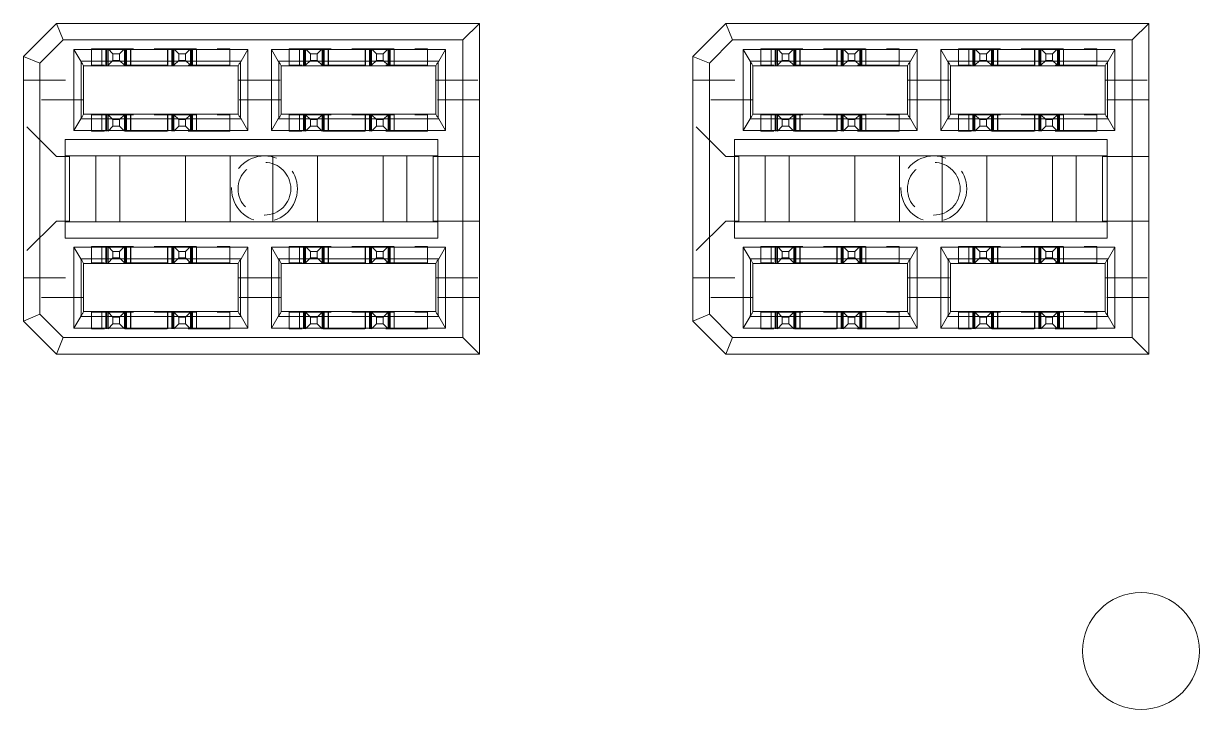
# Model space of a CAD drawing. Header units: millimetres. Extents: x 5 to 589, y 5 to 415.
# Drawn here: x 153.85 to 189.55, y 292.67 to 313.5 of the extents above; entities that cross this region are included whole.
import ezdxf

# ---------------------------------------------------------------- set-up
doc = ezdxf.new("R2010")
doc.units = ezdxf.units.MM
doc.linetypes.add('HIDDEN', pattern=[1.905, 1.27, -0.635])

msp = doc.modelspace()

# ---------------------------------------------------------------- linework, layer by layer
at = {"color": 7, "linetype": 'Continuous', "lineweight": 15}
for p, q in [((154.852, 313.504), (153.852, 312.504)), ((155.059, 313.004), (154.852, 313.504)), ((167.692, 313.504), (154.852, 313.504)), ((167.692, 313.504), (167.192, 313.004)), ((167.692, 303.464), (167.692, 313.504)), ((175.172, 313.504), (174.172, 312.504)), ((175.379, 313.004), (175.172, 313.504)), ((188.012, 313.504), (175.172, 313.504)), ((188.012, 313.504), (187.512, 313.004)), ((188.012, 303.464), (188.012, 313.504)), ((154.352, 312.297), (155.059, 313.004)), ((167.192, 313.004), (155.059, 313.004)), ((167.192, 303.964), (167.192, 313.004)), ((174.672, 312.297), (175.379, 313.004)), ((187.512, 313.004), (175.379, 313.004)), ((187.512, 303.964), (187.512, 313.004)), ((154.352, 312.297), (153.852, 312.504)), ((153.852, 304.464), (153.852, 312.504)), ((155.383, 310.254), (155.383, 312.714)), ((155.383, 312.714), (155.587, 312.36)), ((155.383, 312.714), (160.661, 312.714)), ((160.661, 312.714), (160.456, 312.36)), ((160.661, 312.714), (160.661, 310.254)), ((161.383, 312.714), (166.661, 312.714)), ((161.383, 310.254), (161.383, 312.714)), ((161.383, 312.714), (161.587, 312.36)), ((166.661, 312.714), (166.456, 312.36)), ((166.661, 312.714), (166.661, 310.254)), ((174.172, 304.464), (174.172, 312.504)), ((174.672, 312.297), (174.172, 312.504)), ((175.703, 310.254), (175.703, 312.714)), ((175.703, 312.714), (175.907, 312.36)), ((175.703, 312.714), (180.981, 312.714)), ((180.981, 312.714), (180.776, 312.36)), ((180.981, 312.714), (180.981, 310.254)), ((181.703, 312.714), (186.981, 312.714)), ((181.703, 310.254), (181.703, 312.714)), ((181.703, 312.714), (181.907, 312.36)), ((186.981, 312.714), (186.776, 312.36)), ((186.981, 312.714), (186.981, 310.254)), ((154.352, 312.297), (154.352, 304.671)), ((160.456, 312.36), (155.587, 312.36)), ((155.605, 312.332), (155.605, 310.635)), ((155.672, 310.749), (155.672, 312.219)), ((160.372, 312.214), (155.672, 312.214)), ((160.372, 310.749), (160.372, 312.219)), ((160.439, 312.332), (160.439, 310.635)), ((166.456, 312.36), (161.587, 312.36)), ((161.605, 312.332), (161.605, 310.635)), ((161.672, 310.749), (161.672, 312.219)), ((166.372, 312.214), (161.672, 312.214)), ((166.372, 310.749), (166.372, 312.219)), ((166.439, 312.332), (166.439, 310.635)), ((174.672, 312.297), (174.672, 304.671)), ((180.776, 312.36), (175.907, 312.36)), ((175.925, 312.332), (175.925, 310.635)), ((175.992, 310.749), (175.992, 312.219)), ((180.692, 312.214), (175.992, 312.214)), ((180.692, 310.749), (180.692, 312.219)), ((180.759, 312.332), (180.759, 310.635)), ((186.776, 312.36), (181.907, 312.36)), ((181.925, 312.332), (181.925, 310.635)), ((181.992, 310.749), (181.992, 312.219)), ((186.692, 312.214), (181.992, 312.214)), ((186.692, 310.749), (186.692, 312.219)), ((186.759, 312.332), (186.759, 310.635)), ((155.587, 310.607), (155.383, 310.254)), ((155.587, 310.607), (160.456, 310.607)), ((160.372, 310.754), (155.672, 310.754)), ((160.456, 310.607), (160.661, 310.254)), ((161.383, 310.254), (161.587, 310.607)), ((161.587, 310.607), (166.456, 310.607)), ((166.372, 310.754), (161.672, 310.754)), ((166.456, 310.607), (166.661, 310.254)), ((175.907, 310.607), (175.703, 310.254)), ((175.907, 310.607), (180.776, 310.607)), ((180.692, 310.754), (175.992, 310.754)), ((180.776, 310.607), (180.981, 310.254)), ((181.703, 310.254), (181.907, 310.607)), ((181.907, 310.607), (186.776, 310.607)), ((186.692, 310.754), (181.992, 310.754)), ((186.776, 310.607), (186.981, 310.254)), ((160.661, 310.254), (155.383, 310.254)), ((166.661, 310.254), (161.383, 310.254)), ((180.981, 310.254), (175.703, 310.254)), ((186.981, 310.254), (181.703, 310.254)), ((155.116, 309.984), (166.428, 309.984)), ((155.116, 306.984), (155.116, 309.984)), ((166.428, 309.984), (166.428, 306.984)), ((175.436, 309.984), (186.748, 309.984)), ((175.436, 306.984), (175.436, 309.984)), ((186.748, 309.984), (186.748, 306.984)), ((155.116, 309.484), (166.428, 309.484)), ((155.252, 309.464), (155.116, 309.464)), ((155.252, 309.484), (155.252, 309.464)), ((155.252, 307.504), (155.252, 309.464)), ((156.052, 307.484), (156.052, 309.484)), ((156.772, 307.484), (156.772, 309.484)), ((158.772, 307.484), (158.772, 309.484)), ((160.122, 307.484), (160.122, 309.484)), ((161.422, 307.484), (161.422, 309.484)), ((162.772, 307.484), (162.772, 309.484)), ((164.772, 309.484), (164.772, 307.484)), ((165.492, 309.484), (165.492, 307.484)), ((166.292, 309.484), (166.292, 309.464)), ((166.428, 309.464), (166.292, 309.464)), ((166.292, 307.504), (166.292, 309.464)), ((175.436, 309.484), (186.748, 309.484)), ((175.572, 309.464), (175.436, 309.464)), ((175.572, 309.484), (175.572, 309.464)), ((175.572, 307.504), (175.572, 309.464)), ((176.372, 307.484), (176.372, 309.484)), ((177.092, 307.484), (177.092, 309.484)), ((179.092, 307.484), (179.092, 309.484)), ((180.442, 307.484), (180.442, 309.484)), ((181.742, 307.484), (181.742, 309.484)), ((183.092, 307.484), (183.092, 309.484)), ((185.092, 309.484), (185.092, 307.484)), ((185.812, 309.484), (185.812, 307.484)), ((186.612, 309.484), (186.612, 309.464)), ((186.748, 309.464), (186.612, 309.464)), ((186.612, 307.504), (186.612, 309.464)), ((155.252, 307.504), (155.116, 307.504)), ((155.116, 307.484), (166.428, 307.484)), ((155.252, 307.504), (155.252, 307.484)), ((166.292, 307.504), (166.292, 307.484)), ((166.428, 307.504), (166.292, 307.504)), ((175.572, 307.504), (175.436, 307.504)), ((175.436, 307.484), (186.748, 307.484)), ((175.572, 307.504), (175.572, 307.484)), ((186.612, 307.504), (186.612, 307.484)), ((186.748, 307.504), (186.612, 307.504)), ((166.428, 306.984), (155.116, 306.984)), ((155.383, 306.714), (160.661, 306.714)), ((155.383, 304.254), (155.383, 306.714)), ((155.383, 306.714), (155.587, 306.36)), ((160.456, 306.36), (160.661, 306.714)), ((160.661, 306.714), (160.661, 304.254)), ((161.383, 306.714), (166.661, 306.714)), ((161.383, 304.254), (161.383, 306.714)), ((161.383, 306.714), (161.587, 306.36)), ((166.661, 306.714), (166.456, 306.36)), ((166.661, 306.714), (166.661, 304.254)), ((186.748, 306.984), (175.436, 306.984)), ((175.703, 306.714), (180.981, 306.714)), ((175.703, 304.254), (175.703, 306.714)), ((175.703, 306.714), (175.907, 306.36)), ((180.776, 306.36), (180.981, 306.714)), ((180.981, 306.714), (180.981, 304.254)), ((181.703, 306.714), (186.981, 306.714)), ((181.703, 304.254), (181.703, 306.714)), ((181.703, 306.714), (181.907, 306.36)), ((186.981, 306.714), (186.776, 306.36)), ((186.981, 306.714), (186.981, 304.254)), ((155.587, 306.36), (160.456, 306.36)), ((155.605, 306.332), (155.605, 304.635)), ((160.439, 306.332), (160.439, 304.635)), ((161.587, 306.36), (166.456, 306.36)), ((161.605, 306.332), (161.605, 304.635)), ((166.439, 306.332), (166.439, 304.635)), ((175.907, 306.36), (180.776, 306.36)), ((175.925, 306.332), (175.925, 304.635)), ((180.759, 306.332), (180.759, 304.635)), ((181.907, 306.36), (186.776, 306.36)), ((181.925, 306.332), (181.925, 304.635)), ((186.759, 306.332), (186.759, 304.635)), ((155.672, 304.749), (155.672, 306.219)), ((155.672, 306.214), (160.372, 306.214)), ((160.372, 306.219), (160.372, 304.749)), ((161.672, 304.749), (161.672, 306.219)), ((161.672, 306.214), (166.372, 306.214)), ((166.372, 306.219), (166.372, 304.749)), ((175.992, 304.749), (175.992, 306.219)), ((175.992, 306.214), (180.692, 306.214)), ((180.692, 306.219), (180.692, 304.749)), ((181.992, 304.749), (181.992, 306.219)), ((181.992, 306.214), (186.692, 306.214)), ((186.692, 306.219), (186.692, 304.749)), ((153.852, 304.464), (154.352, 304.671)), ((154.352, 304.671), (155.059, 303.964)), ((155.587, 304.607), (155.383, 304.254)), ((155.587, 304.607), (160.456, 304.607)), ((160.372, 304.754), (155.672, 304.754)), ((160.456, 304.607), (160.661, 304.254)), ((161.587, 304.607), (161.383, 304.254)), ((161.587, 304.607), (166.456, 304.607)), ((166.372, 304.754), (161.672, 304.754)), ((166.456, 304.607), (166.661, 304.254)), ((174.172, 304.464), (174.672, 304.671)), ((174.672, 304.671), (175.379, 303.964)), ((175.907, 304.607), (175.703, 304.254)), ((175.907, 304.607), (180.776, 304.607)), ((180.692, 304.754), (175.992, 304.754)), ((180.776, 304.607), (180.981, 304.254)), ((181.907, 304.607), (181.703, 304.254)), ((181.907, 304.607), (186.776, 304.607)), ((186.692, 304.754), (181.992, 304.754)), ((186.776, 304.607), (186.981, 304.254)), ((154.852, 303.464), (153.852, 304.464)), ((160.661, 304.254), (155.383, 304.254)), ((166.661, 304.254), (161.383, 304.254)), ((175.172, 303.464), (174.172, 304.464)), ((180.981, 304.254), (175.703, 304.254)), ((186.981, 304.254), (181.703, 304.254)), ((155.059, 303.964), (154.852, 303.464)), ((155.059, 303.964), (167.192, 303.964)), ((167.692, 303.464), (167.192, 303.964)), ((175.379, 303.964), (175.172, 303.464)), ((175.379, 303.964), (187.512, 303.964)), ((188.012, 303.464), (187.512, 303.964)), ((167.692, 303.464), (154.852, 303.464)), ((188.012, 303.464), (175.172, 303.464))]:
    msp.add_line(p, q, dxfattribs=at)
at = {"color": 7, "linetype": 'HIDDEN', "lineweight": 0}
for p, q in [((155.917, 312.234), (155.917, 312.734)), ((155.917, 312.734), (160.117, 312.734)), ((156.227, 312.734), (156.227, 312.234)), ((156.232, 312.234), (156.232, 312.734)), ((156.352, 312.234), (156.352, 312.734)), ((156.352, 312.734), (156.352, 312.234)), ((156.372, 312.734), (156.372, 312.234)), ((156.382, 312.234), (156.382, 312.734)), ((156.382, 312.234), (156.382, 312.734)), ((156.417, 312.234), (156.417, 312.734)), ((156.417, 312.734), (156.567, 312.584)), ((156.917, 312.734), (156.767, 312.584)), ((156.917, 312.734), (156.917, 312.234)), ((156.952, 312.734), (156.952, 312.234)), ((156.952, 312.734), (156.952, 312.234)), ((156.962, 312.734), (156.962, 312.234)), ((156.981, 312.234), (156.981, 312.734)), ((156.982, 312.734), (156.982, 312.234)), ((157.102, 312.734), (157.102, 312.234)), ((157.107, 312.234), (157.107, 312.734)), ((158.227, 312.734), (158.227, 312.234)), ((158.232, 312.234), (158.232, 312.734)), ((158.352, 312.234), (158.352, 312.734)), ((158.352, 312.734), (158.352, 312.234)), ((158.372, 312.734), (158.372, 312.234)), ((158.382, 312.234), (158.382, 312.734)), ((158.382, 312.234), (158.382, 312.734)), ((158.417, 312.234), (158.417, 312.734)), ((158.417, 312.734), (158.567, 312.584)), ((158.767, 312.584), (158.917, 312.734)), ((158.917, 312.734), (158.917, 312.234)), ((158.952, 312.734), (158.952, 312.234)), ((158.952, 312.734), (158.952, 312.234)), ((158.962, 312.734), (158.962, 312.234)), ((158.981, 312.234), (158.981, 312.734)), ((158.982, 312.734), (158.982, 312.234)), ((159.102, 312.734), (159.102, 312.234)), ((159.107, 312.234), (159.107, 312.734)), ((160.117, 312.734), (160.117, 312.234)), ((161.917, 312.234), (161.917, 312.734)), ((161.917, 312.734), (166.117, 312.734)), ((162.227, 312.734), (162.227, 312.234)), ((162.232, 312.234), (162.232, 312.734)), ((162.352, 312.234), (162.352, 312.734)), ((162.352, 312.734), (162.352, 312.234)), ((162.372, 312.734), (162.372, 312.234)), ((162.382, 312.234), (162.382, 312.734)), ((162.382, 312.234), (162.382, 312.734)), ((162.417, 312.234), (162.417, 312.734)), ((162.417, 312.734), (162.567, 312.584)), ((162.917, 312.734), (162.767, 312.584)), ((162.917, 312.734), (162.917, 312.234)), ((162.952, 312.734), (162.952, 312.234)), ((162.952, 312.734), (162.952, 312.234)), ((162.962, 312.734), (162.962, 312.234)), ((162.981, 312.234), (162.981, 312.734)), ((162.982, 312.734), (162.982, 312.234)), ((163.102, 312.734), (163.102, 312.234)), ((163.107, 312.234), (163.107, 312.734)), ((164.227, 312.734), (164.227, 312.234)), ((164.232, 312.234), (164.232, 312.734)), ((164.352, 312.234), (164.352, 312.734)), ((164.352, 312.734), (164.352, 312.234)), ((164.372, 312.734), (164.372, 312.234)), ((164.382, 312.234), (164.382, 312.734)), ((164.382, 312.234), (164.382, 312.734)), ((164.417, 312.234), (164.417, 312.734)), ((164.417, 312.734), (164.567, 312.584)), ((164.767, 312.584), (164.917, 312.734)), ((164.917, 312.734), (164.917, 312.234)), ((164.952, 312.734), (164.952, 312.234)), ((164.952, 312.734), (164.952, 312.234)), ((164.962, 312.734), (164.962, 312.234)), ((164.981, 312.234), (164.981, 312.734)), ((164.982, 312.734), (164.982, 312.234)), ((165.102, 312.734), (165.102, 312.234)), ((165.107, 312.234), (165.107, 312.734)), ((166.117, 312.734), (166.117, 312.234)), ((176.237, 312.234), (176.237, 312.734)), ((176.237, 312.734), (180.437, 312.734)), ((176.547, 312.734), (176.547, 312.234)), ((176.552, 312.234), (176.552, 312.734)), ((176.672, 312.234), (176.672, 312.734)), ((176.672, 312.734), (176.672, 312.234)), ((176.692, 312.734), (176.692, 312.234)), ((176.702, 312.234), (176.702, 312.734)), ((176.702, 312.234), (176.702, 312.734)), ((176.737, 312.234), (176.737, 312.734)), ((176.737, 312.734), (176.887, 312.584)), ((177.237, 312.734), (177.087, 312.584)), ((177.237, 312.734), (177.237, 312.234)), ((177.272, 312.734), (177.272, 312.234)), ((177.272, 312.734), (177.272, 312.234)), ((177.282, 312.734), (177.282, 312.234)), ((177.301, 312.234), (177.301, 312.734)), ((177.302, 312.734), (177.302, 312.234)), ((177.422, 312.734), (177.422, 312.234)), ((177.427, 312.234), (177.427, 312.734)), ((178.547, 312.734), (178.547, 312.234)), ((178.552, 312.234), (178.552, 312.734)), ((178.672, 312.234), (178.672, 312.734)), ((178.672, 312.734), (178.672, 312.234)), ((178.692, 312.734), (178.692, 312.234)), ((178.702, 312.234), (178.702, 312.734)), ((178.702, 312.234), (178.702, 312.734)), ((178.737, 312.234), (178.737, 312.734)), ((178.737, 312.734), (178.887, 312.584)), ((179.087, 312.584), (179.237, 312.734)), ((179.237, 312.734), (179.237, 312.234)), ((179.272, 312.734), (179.272, 312.234)), ((179.272, 312.734), (179.272, 312.234)), ((179.282, 312.734), (179.282, 312.234)), ((179.301, 312.234), (179.301, 312.734)), ((179.302, 312.734), (179.302, 312.234)), ((179.422, 312.734), (179.422, 312.234)), ((179.427, 312.234), (179.427, 312.734)), ((180.437, 312.734), (180.437, 312.234)), ((182.237, 312.234), (182.237, 312.734)), ((182.237, 312.734), (186.437, 312.734)), ((182.547, 312.734), (182.547, 312.234)), ((182.552, 312.234), (182.552, 312.734)), ((182.672, 312.234), (182.672, 312.734)), ((182.672, 312.734), (182.672, 312.234)), ((182.692, 312.734), (182.692, 312.234)), ((182.702, 312.234), (182.702, 312.734)), ((182.702, 312.234), (182.702, 312.734)), ((182.737, 312.234), (182.737, 312.734)), ((182.737, 312.734), (182.887, 312.584)), ((183.237, 312.734), (183.087, 312.584)), ((183.237, 312.734), (183.237, 312.234)), ((183.272, 312.734), (183.272, 312.234)), ((183.272, 312.734), (183.272, 312.234)), ((183.282, 312.734), (183.282, 312.234)), ((183.301, 312.234), (183.301, 312.734)), ((183.302, 312.734), (183.302, 312.234)), ((183.422, 312.734), (183.422, 312.234)), ((183.427, 312.234), (183.427, 312.734)), ((184.547, 312.734), (184.547, 312.234)), ((184.552, 312.234), (184.552, 312.734)), ((184.672, 312.234), (184.672, 312.734)), ((184.672, 312.734), (184.672, 312.234)), ((184.692, 312.734), (184.692, 312.234)), ((184.702, 312.234), (184.702, 312.734)), ((184.702, 312.234), (184.702, 312.734)), ((184.737, 312.234), (184.737, 312.734)), ((184.737, 312.734), (184.887, 312.584)), ((185.087, 312.584), (185.237, 312.734)), ((185.237, 312.734), (185.237, 312.234)), ((185.272, 312.734), (185.272, 312.234)), ((185.272, 312.734), (185.272, 312.234)), ((185.282, 312.734), (185.282, 312.234)), ((185.301, 312.234), (185.301, 312.734)), ((185.302, 312.734), (185.302, 312.234)), ((185.422, 312.734), (185.422, 312.234)), ((185.427, 312.234), (185.427, 312.734)), ((186.437, 312.734), (186.437, 312.234)), ((156.417, 312.234), (156.567, 312.384)), ((156.567, 312.584), (156.567, 312.384)), ((156.767, 312.584), (156.567, 312.584)), ((156.567, 312.384), (156.767, 312.384)), ((156.767, 312.584), (156.767, 312.384)), ((156.767, 312.384), (156.917, 312.234)), ((158.567, 312.384), (158.417, 312.234)), ((158.567, 312.584), (158.767, 312.584)), ((158.567, 312.584), (158.567, 312.384)), ((158.567, 312.384), (158.767, 312.384)), ((158.767, 312.584), (158.767, 312.384)), ((158.767, 312.384), (158.917, 312.234)), ((162.417, 312.234), (162.567, 312.384)), ((162.567, 312.584), (162.567, 312.384)), ((162.767, 312.584), (162.567, 312.584)), ((162.567, 312.384), (162.767, 312.384)), ((162.767, 312.584), (162.767, 312.384)), ((162.767, 312.384), (162.917, 312.234)), ((164.567, 312.384), (164.417, 312.234)), ((164.567, 312.584), (164.767, 312.584)), ((164.567, 312.584), (164.567, 312.384)), ((164.567, 312.384), (164.767, 312.384)), ((164.767, 312.584), (164.767, 312.384)), ((164.767, 312.384), (164.917, 312.234)), ((176.737, 312.234), (176.887, 312.384)), ((177.087, 312.584), (176.887, 312.584)), ((176.887, 312.584), (176.887, 312.384)), ((176.887, 312.384), (177.087, 312.384)), ((177.087, 312.584), (177.087, 312.384)), ((177.087, 312.384), (177.237, 312.234)), ((178.887, 312.384), (178.737, 312.234)), ((178.887, 312.584), (179.087, 312.584)), ((178.887, 312.584), (178.887, 312.384)), ((178.887, 312.384), (179.087, 312.384)), ((179.087, 312.584), (179.087, 312.384)), ((179.087, 312.384), (179.237, 312.234)), ((182.737, 312.234), (182.887, 312.384)), ((182.887, 312.584), (182.887, 312.384)), ((183.087, 312.584), (182.887, 312.584)), ((182.887, 312.384), (183.087, 312.384)), ((183.087, 312.584), (183.087, 312.384)), ((183.087, 312.384), (183.237, 312.234)), ((184.887, 312.384), (184.737, 312.234)), ((184.887, 312.584), (185.087, 312.584)), ((184.887, 312.584), (184.887, 312.384)), ((184.887, 312.384), (185.087, 312.384)), ((185.087, 312.584), (185.087, 312.384)), ((185.087, 312.384), (185.237, 312.234)), ((160.117, 312.234), (155.917, 312.234)), ((166.117, 312.234), (161.917, 312.234)), ((180.437, 312.234), (176.237, 312.234)), ((186.437, 312.234), (182.237, 312.234)), ((153.852, 311.784), (155.672, 311.784)), ((160.372, 311.784), (161.672, 311.784)), ((166.372, 311.784), (167.692, 311.784)), ((174.172, 311.784), (175.992, 311.784)), ((180.692, 311.784), (181.992, 311.784)), ((186.692, 311.784), (188.012, 311.784)), ((155.672, 311.184), (153.852, 311.184)), ((161.672, 311.184), (160.372, 311.184)), ((167.692, 311.184), (166.372, 311.184)), ((175.992, 311.184), (174.172, 311.184)), ((181.992, 311.184), (180.692, 311.184)), ((188.012, 311.184), (186.692, 311.184)), ((155.917, 310.234), (155.917, 310.734)), ((155.917, 310.734), (160.117, 310.734)), ((156.227, 310.734), (156.227, 310.234)), ((156.232, 310.234), (156.232, 310.734)), ((156.352, 310.234), (156.352, 310.734)), ((156.352, 310.734), (156.352, 310.234)), ((156.372, 310.734), (156.372, 310.234)), ((156.382, 310.234), (156.382, 310.734)), ((156.382, 310.234), (156.382, 310.734)), ((156.417, 310.234), (156.417, 310.734)), ((156.417, 310.734), (156.567, 310.584)), ((156.917, 310.734), (156.767, 310.584)), ((156.917, 310.734), (156.917, 310.234)), ((156.952, 310.734), (156.952, 310.234)), ((156.952, 310.734), (156.952, 310.234)), ((156.962, 310.734), (156.962, 310.234)), ((156.981, 310.234), (156.981, 310.734)), ((156.982, 310.734), (156.982, 310.234)), ((157.102, 310.734), (157.102, 310.234)), ((157.107, 310.234), (157.107, 310.734)), ((158.227, 310.734), (158.227, 310.234)), ((158.232, 310.234), (158.232, 310.734)), ((158.352, 310.234), (158.352, 310.734)), ((158.352, 310.734), (158.352, 310.234)), ((158.372, 310.734), (158.372, 310.234)), ((158.382, 310.234), (158.382, 310.734)), ((158.382, 310.234), (158.382, 310.734)), ((158.417, 310.234), (158.417, 310.734)), ((158.417, 310.734), (158.567, 310.584)), ((158.767, 310.584), (158.917, 310.734)), ((158.917, 310.734), (158.917, 310.234)), ((158.952, 310.734), (158.952, 310.234)), ((158.952, 310.734), (158.952, 310.234)), ((158.962, 310.734), (158.962, 310.234)), ((158.981, 310.234), (158.981, 310.734)), ((158.982, 310.734), (158.982, 310.234)), ((159.102, 310.734), (159.102, 310.234)), ((159.107, 310.234), (159.107, 310.734)), ((160.117, 310.734), (160.117, 310.234)), ((161.917, 310.234), (161.917, 310.734)), ((161.917, 310.734), (166.117, 310.734)), ((162.227, 310.734), (162.227, 310.234)), ((162.232, 310.234), (162.232, 310.734)), ((162.352, 310.234), (162.352, 310.734)), ((162.352, 310.734), (162.352, 310.234)), ((162.372, 310.734), (162.372, 310.234)), ((162.382, 310.234), (162.382, 310.734)), ((162.382, 310.234), (162.382, 310.734)), ((162.417, 310.234), (162.417, 310.734)), ((162.417, 310.734), (162.567, 310.584)), ((162.917, 310.734), (162.767, 310.584)), ((162.917, 310.734), (162.917, 310.234)), ((162.952, 310.734), (162.952, 310.234)), ((162.952, 310.734), (162.952, 310.234)), ((162.962, 310.734), (162.962, 310.234)), ((162.981, 310.234), (162.981, 310.734)), ((162.982, 310.734), (162.982, 310.234)), ((163.102, 310.734), (163.102, 310.234)), ((163.107, 310.234), (163.107, 310.734)), ((164.227, 310.734), (164.227, 310.234)), ((164.232, 310.234), (164.232, 310.734)), ((164.352, 310.234), (164.352, 310.734)), ((164.352, 310.734), (164.352, 310.234)), ((164.372, 310.734), (164.372, 310.234)), ((164.382, 310.234), (164.382, 310.734)), ((164.382, 310.234), (164.382, 310.734)), ((164.417, 310.234), (164.417, 310.734)), ((164.417, 310.734), (164.567, 310.584)), ((164.767, 310.584), (164.917, 310.734)), ((164.917, 310.734), (164.917, 310.234)), ((164.952, 310.734), (164.952, 310.234)), ((164.952, 310.734), (164.952, 310.234)), ((164.962, 310.734), (164.962, 310.234)), ((164.981, 310.234), (164.981, 310.734)), ((164.982, 310.734), (164.982, 310.234)), ((165.102, 310.734), (165.102, 310.234)), ((165.107, 310.234), (165.107, 310.734)), ((166.117, 310.734), (166.117, 310.234)), ((176.237, 310.234), (176.237, 310.734)), ((176.237, 310.734), (180.437, 310.734)), ((176.547, 310.734), (176.547, 310.234)), ((176.552, 310.234), (176.552, 310.734)), ((176.672, 310.234), (176.672, 310.734)), ((176.672, 310.734), (176.672, 310.234)), ((176.692, 310.734), (176.692, 310.234)), ((176.702, 310.234), (176.702, 310.734)), ((176.702, 310.234), (176.702, 310.734)), ((176.737, 310.234), (176.737, 310.734)), ((176.737, 310.734), (176.887, 310.584)), ((177.237, 310.734), (177.087, 310.584)), ((177.237, 310.734), (177.237, 310.234)), ((177.272, 310.734), (177.272, 310.234)), ((177.272, 310.734), (177.272, 310.234)), ((177.282, 310.734), (177.282, 310.234)), ((177.301, 310.234), (177.301, 310.734)), ((177.302, 310.734), (177.302, 310.234)), ((177.422, 310.734), (177.422, 310.234)), ((177.427, 310.234), (177.427, 310.734)), ((178.547, 310.734), (178.547, 310.234)), ((178.552, 310.234), (178.552, 310.734)), ((178.672, 310.234), (178.672, 310.734)), ((178.672, 310.734), (178.672, 310.234)), ((178.692, 310.734), (178.692, 310.234)), ((178.702, 310.234), (178.702, 310.734)), ((178.702, 310.234), (178.702, 310.734)), ((178.737, 310.234), (178.737, 310.734)), ((178.737, 310.734), (178.887, 310.584)), ((179.087, 310.584), (179.237, 310.734)), ((179.237, 310.734), (179.237, 310.234)), ((179.272, 310.734), (179.272, 310.234)), ((179.272, 310.734), (179.272, 310.234)), ((179.282, 310.734), (179.282, 310.234)), ((179.301, 310.234), (179.301, 310.734)), ((179.302, 310.734), (179.302, 310.234)), ((179.422, 310.734), (179.422, 310.234)), ((179.427, 310.234), (179.427, 310.734)), ((180.437, 310.734), (180.437, 310.234)), ((182.237, 310.234), (182.237, 310.734)), ((182.237, 310.734), (186.437, 310.734)), ((182.547, 310.734), (182.547, 310.234)), ((182.552, 310.234), (182.552, 310.734)), ((182.672, 310.234), (182.672, 310.734)), ((182.672, 310.734), (182.672, 310.234)), ((182.692, 310.734), (182.692, 310.234)), ((182.702, 310.234), (182.702, 310.734)), ((182.702, 310.234), (182.702, 310.734)), ((182.737, 310.234), (182.737, 310.734)), ((182.737, 310.734), (182.887, 310.584)), ((183.237, 310.734), (183.087, 310.584)), ((183.237, 310.734), (183.237, 310.234)), ((183.272, 310.734), (183.272, 310.234)), ((183.272, 310.734), (183.272, 310.234)), ((183.282, 310.734), (183.282, 310.234)), ((183.301, 310.234), (183.301, 310.734)), ((183.302, 310.734), (183.302, 310.234)), ((183.422, 310.734), (183.422, 310.234)), ((183.427, 310.234), (183.427, 310.734)), ((184.547, 310.734), (184.547, 310.234)), ((184.552, 310.234), (184.552, 310.734)), ((184.672, 310.234), (184.672, 310.734)), ((184.672, 310.734), (184.672, 310.234)), ((184.692, 310.734), (184.692, 310.234)), ((184.702, 310.234), (184.702, 310.734)), ((184.702, 310.234), (184.702, 310.734)), ((184.737, 310.234), (184.737, 310.734)), ((184.737, 310.734), (184.887, 310.584)), ((185.087, 310.584), (185.237, 310.734)), ((185.237, 310.734), (185.237, 310.234)), ((185.272, 310.734), (185.272, 310.234)), ((185.272, 310.734), (185.272, 310.234)), ((185.282, 310.734), (185.282, 310.234)), ((185.301, 310.234), (185.301, 310.734)), ((185.302, 310.734), (185.302, 310.234)), ((185.422, 310.734), (185.422, 310.234)), ((185.427, 310.234), (185.427, 310.734)), ((186.437, 310.734), (186.437, 310.234)), ((154.852, 309.464), (153.852, 310.464)), ((160.117, 310.234), (155.917, 310.234)), ((156.417, 310.234), (156.567, 310.384)), ((156.567, 310.584), (156.567, 310.384)), ((156.767, 310.584), (156.567, 310.584)), ((156.567, 310.384), (156.767, 310.384)), ((156.767, 310.584), (156.767, 310.384)), ((156.767, 310.384), (156.917, 310.234)), ((158.567, 310.384), (158.417, 310.234)), ((158.567, 310.584), (158.767, 310.584)), ((158.567, 310.584), (158.567, 310.384)), ((158.567, 310.384), (158.767, 310.384)), ((158.767, 310.584), (158.767, 310.384)), ((158.767, 310.384), (158.917, 310.234)), ((166.117, 310.234), (161.917, 310.234)), ((162.417, 310.234), (162.567, 310.384)), ((162.567, 310.584), (162.567, 310.384)), ((162.767, 310.584), (162.567, 310.584)), ((162.567, 310.384), (162.767, 310.384)), ((162.767, 310.584), (162.767, 310.384)), ((162.767, 310.384), (162.917, 310.234)), ((164.567, 310.384), (164.417, 310.234)), ((164.567, 310.584), (164.767, 310.584)), ((164.567, 310.584), (164.567, 310.384)), ((164.567, 310.384), (164.767, 310.384)), ((164.767, 310.584), (164.767, 310.384)), ((164.767, 310.384), (164.917, 310.234)), ((175.172, 309.464), (174.172, 310.464)), ((180.437, 310.234), (176.237, 310.234)), ((176.737, 310.234), (176.887, 310.384)), ((176.887, 310.584), (176.887, 310.384)), ((177.087, 310.584), (176.887, 310.584)), ((176.887, 310.384), (177.087, 310.384)), ((177.087, 310.584), (177.087, 310.384)), ((177.087, 310.384), (177.237, 310.234)), ((178.887, 310.384), (178.737, 310.234)), ((178.887, 310.584), (179.087, 310.584)), ((178.887, 310.584), (178.887, 310.384)), ((178.887, 310.384), (179.087, 310.384)), ((179.087, 310.584), (179.087, 310.384)), ((179.087, 310.384), (179.237, 310.234)), ((186.437, 310.234), (182.237, 310.234)), ((182.737, 310.234), (182.887, 310.384)), ((183.087, 310.584), (182.887, 310.584)), ((182.887, 310.584), (182.887, 310.384)), ((182.887, 310.384), (183.087, 310.384)), ((183.087, 310.584), (183.087, 310.384)), ((183.087, 310.384), (183.237, 310.234)), ((184.887, 310.384), (184.737, 310.234)), ((184.887, 310.584), (185.087, 310.584)), ((184.887, 310.584), (184.887, 310.384)), ((184.887, 310.384), (185.087, 310.384)), ((185.087, 310.584), (185.087, 310.384)), ((185.087, 310.384), (185.237, 310.234)), ((155.116, 309.464), (154.852, 309.464)), ((167.692, 309.464), (166.428, 309.464)), ((175.436, 309.464), (175.172, 309.464)), ((188.012, 309.464), (186.748, 309.464)), ((154.852, 307.504), (153.852, 306.504)), ((154.852, 307.504), (155.116, 307.504)), ((167.692, 307.504), (166.428, 307.504)), ((175.172, 307.504), (174.172, 306.504)), ((175.172, 307.504), (175.436, 307.504)), ((188.012, 307.504), (186.748, 307.504)), ((155.917, 306.234), (155.917, 306.734)), ((155.917, 306.734), (160.117, 306.734)), ((156.227, 306.734), (156.227, 306.234)), ((156.232, 306.234), (156.232, 306.734)), ((156.352, 306.234), (156.352, 306.734)), ((156.352, 306.734), (156.352, 306.234)), ((156.372, 306.734), (156.372, 306.234)), ((156.382, 306.234), (156.382, 306.734)), ((156.382, 306.234), (156.382, 306.734)), ((156.417, 306.234), (156.417, 306.734)), ((156.417, 306.734), (156.567, 306.584)), ((156.917, 306.734), (156.767, 306.584)), ((156.917, 306.734), (156.917, 306.234)), ((156.952, 306.734), (156.952, 306.234)), ((156.952, 306.734), (156.952, 306.234)), ((156.962, 306.734), (156.962, 306.234)), ((156.981, 306.234), (156.981, 306.734)), ((156.982, 306.734), (156.982, 306.234)), ((157.102, 306.734), (157.102, 306.234)), ((157.107, 306.234), (157.107, 306.734)), ((158.227, 306.734), (158.227, 306.234)), ((158.232, 306.234), (158.232, 306.734)), ((158.352, 306.234), (158.352, 306.734)), ((158.352, 306.734), (158.352, 306.234)), ((158.372, 306.734), (158.372, 306.234)), ((158.382, 306.234), (158.382, 306.734)), ((158.382, 306.234), (158.382, 306.734)), ((158.417, 306.234), (158.417, 306.734)), ((158.417, 306.734), (158.567, 306.584)), ((158.767, 306.584), (158.917, 306.734)), ((158.917, 306.734), (158.917, 306.234)), ((158.952, 306.734), (158.952, 306.234)), ((158.952, 306.734), (158.952, 306.234)), ((158.962, 306.734), (158.962, 306.234)), ((158.981, 306.234), (158.981, 306.734)), ((158.982, 306.734), (158.982, 306.234)), ((159.102, 306.734), (159.102, 306.234)), ((159.107, 306.234), (159.107, 306.734)), ((160.117, 306.734), (160.117, 306.234)), ((161.917, 306.234), (161.917, 306.734)), ((161.917, 306.734), (166.117, 306.734)), ((162.227, 306.734), (162.227, 306.234)), ((162.232, 306.234), (162.232, 306.734)), ((162.352, 306.234), (162.352, 306.734)), ((162.352, 306.734), (162.352, 306.234)), ((162.372, 306.734), (162.372, 306.234)), ((162.382, 306.234), (162.382, 306.734)), ((162.382, 306.234), (162.382, 306.734)), ((162.417, 306.234), (162.417, 306.734)), ((162.417, 306.734), (162.567, 306.584)), ((162.917, 306.734), (162.767, 306.584)), ((162.917, 306.734), (162.917, 306.234)), ((162.952, 306.734), (162.952, 306.234)), ((162.952, 306.734), (162.952, 306.234)), ((162.962, 306.734), (162.962, 306.234)), ((162.981, 306.234), (162.981, 306.734)), ((162.982, 306.734), (162.982, 306.234)), ((163.102, 306.734), (163.102, 306.234)), ((163.107, 306.234), (163.107, 306.734)), ((164.227, 306.734), (164.227, 306.234)), ((164.232, 306.234), (164.232, 306.734)), ((164.352, 306.234), (164.352, 306.734)), ((164.352, 306.734), (164.352, 306.234)), ((164.372, 306.734), (164.372, 306.234)), ((164.382, 306.234), (164.382, 306.734)), ((164.382, 306.234), (164.382, 306.734)), ((164.417, 306.234), (164.417, 306.734)), ((164.417, 306.734), (164.567, 306.584)), ((164.767, 306.584), (164.917, 306.734)), ((164.917, 306.734), (164.917, 306.234)), ((164.952, 306.734), (164.952, 306.234)), ((164.952, 306.734), (164.952, 306.234)), ((164.962, 306.734), (164.962, 306.234)), ((164.981, 306.234), (164.981, 306.734)), ((164.982, 306.734), (164.982, 306.234)), ((165.102, 306.734), (165.102, 306.234)), ((165.107, 306.234), (165.107, 306.734)), ((166.117, 306.734), (166.117, 306.234)), ((176.237, 306.234), (176.237, 306.734)), ((176.237, 306.734), (180.437, 306.734)), ((176.547, 306.734), (176.547, 306.234)), ((176.552, 306.234), (176.552, 306.734)), ((176.672, 306.234), (176.672, 306.734)), ((176.672, 306.734), (176.672, 306.234)), ((176.692, 306.734), (176.692, 306.234)), ((176.702, 306.234), (176.702, 306.734)), ((176.702, 306.234), (176.702, 306.734)), ((176.737, 306.234), (176.737, 306.734)), ((176.737, 306.734), (176.887, 306.584)), ((177.237, 306.734), (177.087, 306.584)), ((177.237, 306.734), (177.237, 306.234)), ((177.272, 306.734), (177.272, 306.234)), ((177.272, 306.734), (177.272, 306.234)), ((177.282, 306.734), (177.282, 306.234)), ((177.301, 306.234), (177.301, 306.734)), ((177.302, 306.734), (177.302, 306.234)), ((177.422, 306.734), (177.422, 306.234)), ((177.427, 306.234), (177.427, 306.734)), ((178.547, 306.734), (178.547, 306.234)), ((178.552, 306.234), (178.552, 306.734)), ((178.672, 306.234), (178.672, 306.734)), ((178.672, 306.734), (178.672, 306.234)), ((178.692, 306.734), (178.692, 306.234)), ((178.702, 306.234), (178.702, 306.734)), ((178.702, 306.234), (178.702, 306.734)), ((178.737, 306.234), (178.737, 306.734)), ((178.737, 306.734), (178.887, 306.584)), ((179.087, 306.584), (179.237, 306.734)), ((179.237, 306.734), (179.237, 306.234)), ((179.272, 306.734), (179.272, 306.234)), ((179.272, 306.734), (179.272, 306.234)), ((179.282, 306.734), (179.282, 306.234)), ((179.301, 306.234), (179.301, 306.734)), ((179.302, 306.734), (179.302, 306.234)), ((179.422, 306.734), (179.422, 306.234)), ((179.427, 306.234), (179.427, 306.734)), ((180.437, 306.734), (180.437, 306.234)), ((182.237, 306.234), (182.237, 306.734)), ((182.237, 306.734), (186.437, 306.734)), ((182.547, 306.734), (182.547, 306.234)), ((182.552, 306.234), (182.552, 306.734)), ((182.672, 306.234), (182.672, 306.734)), ((182.672, 306.734), (182.672, 306.234)), ((182.692, 306.734), (182.692, 306.234)), ((182.702, 306.234), (182.702, 306.734)), ((182.702, 306.234), (182.702, 306.734)), ((182.737, 306.234), (182.737, 306.734)), ((182.737, 306.734), (182.887, 306.584)), ((183.237, 306.734), (183.087, 306.584)), ((183.237, 306.734), (183.237, 306.234)), ((183.272, 306.734), (183.272, 306.234)), ((183.272, 306.734), (183.272, 306.234)), ((183.282, 306.734), (183.282, 306.234)), ((183.301, 306.234), (183.301, 306.734)), ((183.302, 306.734), (183.302, 306.234)), ((183.422, 306.734), (183.422, 306.234)), ((183.427, 306.234), (183.427, 306.734)), ((184.547, 306.734), (184.547, 306.234)), ((184.552, 306.234), (184.552, 306.734)), ((184.672, 306.234), (184.672, 306.734)), ((184.672, 306.734), (184.672, 306.234)), ((184.692, 306.734), (184.692, 306.234)), ((184.702, 306.234), (184.702, 306.734)), ((184.702, 306.234), (184.702, 306.734)), ((184.737, 306.234), (184.737, 306.734)), ((184.737, 306.734), (184.887, 306.584)), ((185.087, 306.584), (185.237, 306.734)), ((185.237, 306.734), (185.237, 306.234)), ((185.272, 306.734), (185.272, 306.234)), ((185.272, 306.734), (185.272, 306.234)), ((185.282, 306.734), (185.282, 306.234)), ((185.301, 306.234), (185.301, 306.734)), ((185.302, 306.734), (185.302, 306.234)), ((185.422, 306.734), (185.422, 306.234)), ((185.427, 306.234), (185.427, 306.734)), ((186.437, 306.734), (186.437, 306.234)), ((156.417, 306.234), (156.567, 306.384)), ((156.767, 306.584), (156.567, 306.584)), ((156.567, 306.584), (156.567, 306.384)), ((156.567, 306.384), (156.767, 306.384)), ((156.767, 306.584), (156.767, 306.384)), ((156.767, 306.384), (156.917, 306.234)), ((158.567, 306.384), (158.417, 306.234)), ((158.567, 306.584), (158.767, 306.584)), ((158.567, 306.584), (158.567, 306.384)), ((158.567, 306.384), (158.767, 306.384)), ((158.767, 306.584), (158.767, 306.384)), ((158.767, 306.384), (158.917, 306.234)), ((162.417, 306.234), (162.567, 306.384)), ((162.567, 306.584), (162.567, 306.384)), ((162.767, 306.584), (162.567, 306.584)), ((162.567, 306.384), (162.767, 306.384)), ((162.767, 306.584), (162.767, 306.384)), ((162.767, 306.384), (162.917, 306.234)), ((164.567, 306.384), (164.417, 306.234)), ((164.567, 306.584), (164.767, 306.584)), ((164.567, 306.584), (164.567, 306.384)), ((164.567, 306.384), (164.767, 306.384)), ((164.767, 306.584), (164.767, 306.384)), ((164.767, 306.384), (164.917, 306.234)), ((176.737, 306.234), (176.887, 306.384)), ((177.087, 306.584), (176.887, 306.584)), ((176.887, 306.584), (176.887, 306.384)), ((176.887, 306.384), (177.087, 306.384)), ((177.087, 306.584), (177.087, 306.384)), ((177.087, 306.384), (177.237, 306.234)), ((178.887, 306.384), (178.737, 306.234)), ((178.887, 306.584), (179.087, 306.584)), ((178.887, 306.584), (178.887, 306.384)), ((178.887, 306.384), (179.087, 306.384)), ((179.087, 306.584), (179.087, 306.384)), ((179.087, 306.384), (179.237, 306.234)), ((182.737, 306.234), (182.887, 306.384)), ((183.087, 306.584), (182.887, 306.584)), ((182.887, 306.584), (182.887, 306.384)), ((182.887, 306.384), (183.087, 306.384)), ((183.087, 306.584), (183.087, 306.384)), ((183.087, 306.384), (183.237, 306.234)), ((184.887, 306.384), (184.737, 306.234)), ((184.887, 306.584), (185.087, 306.584)), ((184.887, 306.584), (184.887, 306.384)), ((184.887, 306.384), (185.087, 306.384)), ((185.087, 306.584), (185.087, 306.384)), ((185.087, 306.384), (185.237, 306.234)), ((160.117, 306.234), (155.917, 306.234)), ((166.117, 306.234), (161.917, 306.234)), ((180.437, 306.234), (176.237, 306.234)), ((186.437, 306.234), (182.237, 306.234)), ((153.852, 305.784), (155.672, 305.784)), ((160.372, 305.784), (161.672, 305.784)), ((166.372, 305.784), (167.692, 305.784)), ((174.172, 305.784), (175.992, 305.784)), ((180.692, 305.784), (181.992, 305.784)), ((186.692, 305.784), (188.012, 305.784)), ((155.672, 305.184), (153.852, 305.184)), ((161.672, 305.184), (160.372, 305.184)), ((167.692, 305.184), (166.372, 305.184)), ((175.992, 305.184), (174.172, 305.184)), ((181.992, 305.184), (180.692, 305.184)), ((188.012, 305.184), (186.692, 305.184)), ((155.917, 304.234), (155.917, 304.734)), ((155.917, 304.734), (160.117, 304.734)), ((156.227, 304.734), (156.227, 304.234)), ((156.232, 304.234), (156.232, 304.734)), ((156.352, 304.234), (156.352, 304.734)), ((156.352, 304.734), (156.352, 304.234)), ((156.372, 304.734), (156.372, 304.234)), ((156.382, 304.234), (156.382, 304.734)), ((156.382, 304.234), (156.382, 304.734)), ((156.417, 304.234), (156.417, 304.734)), ((156.417, 304.734), (156.567, 304.584)), ((156.767, 304.584), (156.567, 304.584)), ((156.567, 304.584), (156.567, 304.384)), ((156.917, 304.734), (156.767, 304.584)), ((156.767, 304.584), (156.767, 304.384)), ((156.917, 304.734), (156.917, 304.234)), ((156.952, 304.734), (156.952, 304.234)), ((156.952, 304.734), (156.952, 304.234)), ((156.962, 304.734), (156.962, 304.234)), ((156.981, 304.234), (156.981, 304.734)), ((156.982, 304.734), (156.982, 304.234)), ((157.102, 304.734), (157.102, 304.234)), ((157.107, 304.234), (157.107, 304.734)), ((158.227, 304.734), (158.227, 304.234)), ((158.232, 304.234), (158.232, 304.734)), ((158.352, 304.234), (158.352, 304.734)), ((158.352, 304.734), (158.352, 304.234)), ((158.372, 304.734), (158.372, 304.234)), ((158.382, 304.234), (158.382, 304.734)), ((158.382, 304.234), (158.382, 304.734)), ((158.417, 304.234), (158.417, 304.734)), ((158.417, 304.734), (158.567, 304.584)), ((158.567, 304.584), (158.767, 304.584)), ((158.567, 304.584), (158.567, 304.384)), ((158.767, 304.584), (158.917, 304.734)), ((158.767, 304.584), (158.767, 304.384)), ((158.917, 304.734), (158.917, 304.234)), ((158.952, 304.734), (158.952, 304.234)), ((158.952, 304.734), (158.952, 304.234)), ((158.962, 304.734), (158.962, 304.234)), ((158.981, 304.234), (158.981, 304.734)), ((158.982, 304.734), (158.982, 304.234)), ((159.102, 304.734), (159.102, 304.234)), ((159.107, 304.234), (159.107, 304.734)), ((160.117, 304.734), (160.117, 304.234)), ((161.917, 304.234), (161.917, 304.734)), ((161.917, 304.734), (166.117, 304.734)), ((162.227, 304.734), (162.227, 304.234)), ((162.232, 304.234), (162.232, 304.734)), ((162.352, 304.234), (162.352, 304.734)), ((162.352, 304.734), (162.352, 304.234)), ((162.372, 304.734), (162.372, 304.234)), ((162.382, 304.234), (162.382, 304.734)), ((162.382, 304.234), (162.382, 304.734)), ((162.417, 304.234), (162.417, 304.734)), ((162.417, 304.734), (162.567, 304.584)), ((162.767, 304.584), (162.567, 304.584)), ((162.567, 304.584), (162.567, 304.384)), ((162.917, 304.734), (162.767, 304.584)), ((162.767, 304.584), (162.767, 304.384)), ((162.917, 304.734), (162.917, 304.234)), ((162.952, 304.734), (162.952, 304.234)), ((162.952, 304.734), (162.952, 304.234)), ((162.962, 304.734), (162.962, 304.234)), ((162.981, 304.234), (162.981, 304.734)), ((162.982, 304.734), (162.982, 304.234)), ((163.102, 304.734), (163.102, 304.234)), ((163.107, 304.234), (163.107, 304.734)), ((164.227, 304.734), (164.227, 304.234)), ((164.232, 304.234), (164.232, 304.734)), ((164.352, 304.234), (164.352, 304.734)), ((164.352, 304.734), (164.352, 304.234)), ((164.372, 304.734), (164.372, 304.234)), ((164.382, 304.234), (164.382, 304.734)), ((164.382, 304.234), (164.382, 304.734)), ((164.417, 304.234), (164.417, 304.734)), ((164.417, 304.734), (164.567, 304.584)), ((164.567, 304.584), (164.767, 304.584)), ((164.567, 304.584), (164.567, 304.384)), ((164.767, 304.584), (164.917, 304.734)), ((164.767, 304.584), (164.767, 304.384)), ((164.917, 304.734), (164.917, 304.234)), ((164.952, 304.734), (164.952, 304.234)), ((164.952, 304.734), (164.952, 304.234)), ((164.962, 304.734), (164.962, 304.234)), ((164.981, 304.234), (164.981, 304.734)), ((164.982, 304.734), (164.982, 304.234)), ((165.102, 304.734), (165.102, 304.234)), ((165.107, 304.234), (165.107, 304.734)), ((166.117, 304.734), (166.117, 304.234)), ((176.237, 304.234), (176.237, 304.734)), ((176.237, 304.734), (180.437, 304.734)), ((176.547, 304.734), (176.547, 304.234)), ((176.552, 304.234), (176.552, 304.734)), ((176.672, 304.234), (176.672, 304.734)), ((176.672, 304.734), (176.672, 304.234)), ((176.692, 304.734), (176.692, 304.234)), ((176.702, 304.234), (176.702, 304.734)), ((176.702, 304.234), (176.702, 304.734)), ((176.737, 304.234), (176.737, 304.734)), ((176.737, 304.734), (176.887, 304.584)), ((177.087, 304.584), (176.887, 304.584)), ((176.887, 304.584), (176.887, 304.384)), ((177.237, 304.734), (177.087, 304.584)), ((177.087, 304.584), (177.087, 304.384)), ((177.237, 304.734), (177.237, 304.234)), ((177.272, 304.734), (177.272, 304.234)), ((177.272, 304.734), (177.272, 304.234)), ((177.282, 304.734), (177.282, 304.234)), ((177.301, 304.234), (177.301, 304.734)), ((177.302, 304.734), (177.302, 304.234)), ((177.422, 304.734), (177.422, 304.234)), ((177.427, 304.234), (177.427, 304.734)), ((178.547, 304.734), (178.547, 304.234)), ((178.552, 304.234), (178.552, 304.734)), ((178.672, 304.234), (178.672, 304.734)), ((178.672, 304.734), (178.672, 304.234)), ((178.692, 304.734), (178.692, 304.234)), ((178.702, 304.234), (178.702, 304.734)), ((178.702, 304.234), (178.702, 304.734)), ((178.737, 304.234), (178.737, 304.734)), ((178.737, 304.734), (178.887, 304.584)), ((178.887, 304.584), (179.087, 304.584)), ((178.887, 304.584), (178.887, 304.384)), ((179.087, 304.584), (179.237, 304.734)), ((179.087, 304.584), (179.087, 304.384)), ((179.237, 304.734), (179.237, 304.234)), ((179.272, 304.734), (179.272, 304.234)), ((179.272, 304.734), (179.272, 304.234)), ((179.282, 304.734), (179.282, 304.234)), ((179.301, 304.234), (179.301, 304.734)), ((179.302, 304.734), (179.302, 304.234)), ((179.422, 304.734), (179.422, 304.234)), ((179.427, 304.234), (179.427, 304.734)), ((180.437, 304.734), (180.437, 304.234)), ((182.237, 304.234), (182.237, 304.734)), ((182.237, 304.734), (186.437, 304.734)), ((182.547, 304.734), (182.547, 304.234)), ((182.552, 304.234), (182.552, 304.734)), ((182.672, 304.234), (182.672, 304.734)), ((182.672, 304.734), (182.672, 304.234)), ((182.692, 304.734), (182.692, 304.234)), ((182.702, 304.234), (182.702, 304.734)), ((182.702, 304.234), (182.702, 304.734)), ((182.737, 304.234), (182.737, 304.734)), ((182.737, 304.734), (182.887, 304.584)), ((183.087, 304.584), (182.887, 304.584)), ((182.887, 304.584), (182.887, 304.384)), ((183.237, 304.734), (183.087, 304.584)), ((183.087, 304.584), (183.087, 304.384)), ((183.237, 304.734), (183.237, 304.234)), ((183.272, 304.734), (183.272, 304.234)), ((183.272, 304.734), (183.272, 304.234)), ((183.282, 304.734), (183.282, 304.234)), ((183.301, 304.234), (183.301, 304.734)), ((183.302, 304.734), (183.302, 304.234)), ((183.422, 304.734), (183.422, 304.234)), ((183.427, 304.234), (183.427, 304.734)), ((184.547, 304.734), (184.547, 304.234)), ((184.552, 304.234), (184.552, 304.734)), ((184.672, 304.234), (184.672, 304.734)), ((184.672, 304.734), (184.672, 304.234)), ((184.692, 304.734), (184.692, 304.234)), ((184.702, 304.234), (184.702, 304.734)), ((184.702, 304.234), (184.702, 304.734)), ((184.737, 304.234), (184.737, 304.734)), ((184.737, 304.734), (184.887, 304.584)), ((184.887, 304.584), (185.087, 304.584)), ((184.887, 304.584), (184.887, 304.384)), ((185.087, 304.584), (185.237, 304.734)), ((185.087, 304.584), (185.087, 304.384)), ((185.237, 304.734), (185.237, 304.234)), ((185.272, 304.734), (185.272, 304.234)), ((185.272, 304.734), (185.272, 304.234)), ((185.282, 304.734), (185.282, 304.234)), ((185.301, 304.234), (185.301, 304.734)), ((185.302, 304.734), (185.302, 304.234)), ((185.422, 304.734), (185.422, 304.234)), ((185.427, 304.234), (185.427, 304.734)), ((186.437, 304.734), (186.437, 304.234)), ((160.117, 304.234), (155.917, 304.234)), ((156.417, 304.234), (156.567, 304.384)), ((156.567, 304.384), (156.767, 304.384)), ((156.767, 304.384), (156.917, 304.234)), ((158.567, 304.384), (158.417, 304.234)), ((158.567, 304.384), (158.767, 304.384)), ((158.767, 304.384), (158.917, 304.234)), ((166.117, 304.234), (161.917, 304.234)), ((162.417, 304.234), (162.567, 304.384)), ((162.567, 304.384), (162.767, 304.384)), ((162.767, 304.384), (162.917, 304.234)), ((164.567, 304.384), (164.417, 304.234)), ((164.567, 304.384), (164.767, 304.384)), ((164.767, 304.384), (164.917, 304.234)), ((180.437, 304.234), (176.237, 304.234)), ((176.737, 304.234), (176.887, 304.384)), ((176.887, 304.384), (177.087, 304.384)), ((177.087, 304.384), (177.237, 304.234)), ((178.887, 304.384), (178.737, 304.234)), ((178.887, 304.384), (179.087, 304.384)), ((179.087, 304.384), (179.237, 304.234)), ((186.437, 304.234), (182.237, 304.234)), ((182.737, 304.234), (182.887, 304.384)), ((182.887, 304.384), (183.087, 304.384)), ((183.087, 304.384), (183.237, 304.234)), ((184.887, 304.384), (184.737, 304.234)), ((184.887, 304.384), (185.087, 304.384)), ((185.087, 304.384), (185.237, 304.234))]:
    msp.add_line(p, q, dxfattribs=at)
for centre, radius in [((161.167, 308.484), 1), ((161.167, 308.484), 0.8), ((181.487, 308.484), 1), ((181.487, 308.484), 0.8)]:
    msp.add_circle(centre, radius, dxfattribs=at)
at = {"color": 7, "linetype": 'Continuous', "lineweight": 15}
msp.add_circle((187.777, 294.444), 1.775, dxfattribs=at)
for centre, start_param, end_param in [((155.791, 312.714), 2.356194, 2.438914), ((160.252, 312.714), 3.844272, 3.926991), ((161.791, 312.714), 2.356194, 2.438914), ((166.252, 312.714), 3.844272, 3.926991), ((176.111, 312.714), 2.356194, 2.438914), ((180.572, 312.714), 3.844272, 3.926991), ((182.111, 312.714), 2.356194, 2.438914), ((186.572, 312.714), 3.844272, 3.926991), ((155.791, 310.254), 0.702679, 0.785398), ((160.252, 310.254), 5.497787, 5.580506), ((161.791, 310.254), 0.702679, 0.785398), ((166.252, 310.254), 5.497787, 5.580506), ((176.111, 310.254), 0.702679, 0.785398), ((180.572, 310.254), 5.497787, 5.580506), ((182.111, 310.254), 0.702679, 0.785398), ((186.572, 310.254), 5.497787, 5.580506), ((155.791, 306.714), 2.356194, 2.438914), ((160.252, 306.714), 3.844272, 3.926991), ((161.791, 306.714), 2.356194, 2.438914), ((166.252, 306.714), 3.844272, 3.926991), ((176.111, 306.714), 2.356194, 2.438914), ((180.572, 306.714), 3.844272, 3.926991), ((182.111, 306.714), 2.356194, 2.438914), ((186.572, 306.714), 3.844272, 3.926991), ((155.791, 304.254), 0.702679, 0.785398), ((160.252, 304.254), 5.497787, 5.580506), ((161.791, 304.254), 0.702679, 0.785398), ((166.252, 304.254), 5.497787, 5.580506), ((176.111, 304.254), 0.702679, 0.785398), ((180.572, 304.254), 5.497787, 5.580506), ((182.111, 304.254), 0.702679, 0.785398), ((186.572, 304.254), 5.497787, 5.580506)]:
    msp.add_ellipse(centre, major_axis=(0, 0.5), ratio=0.57735, start_param=start_param, end_param=end_param, dxfattribs=at)
for points, knots in [([(155.672, 312.219), (155.668, 312.23), (155.661, 312.251), (155.624, 312.305), (155.605, 312.332)], [0, 0, 0, 0, 0.493173, 1, 1, 1, 1]), ([(160.439, 312.332), (160.421, 312.306), (160.384, 312.252), (160.376, 312.23), (160.372, 312.219)], [0, 0, 0, 0, 0.497827, 1, 1, 1, 1]), ([(161.672, 312.219), (161.668, 312.23), (161.661, 312.251), (161.624, 312.305), (161.605, 312.332)], [0, 0, 0, 0, 0.493173, 1, 1, 1, 1]), ([(166.439, 312.332), (166.421, 312.306), (166.384, 312.252), (166.376, 312.23), (166.372, 312.219)], [0, 0, 0, 0, 0.497827, 1, 1, 1, 1]), ([(175.992, 312.219), (175.988, 312.23), (175.981, 312.251), (175.944, 312.305), (175.925, 312.332)], [0, 0, 0, 0, 0.493173, 1, 1, 1, 1]), ([(180.759, 312.332), (180.741, 312.306), (180.704, 312.252), (180.696, 312.23), (180.692, 312.219)], [0, 0, 0, 0, 0.497827, 1, 1, 1, 1]), ([(181.992, 312.219), (181.988, 312.23), (181.981, 312.251), (181.944, 312.305), (181.925, 312.332)], [0, 0, 0, 0, 0.493173, 1, 1, 1, 1]), ([(186.759, 312.332), (186.741, 312.306), (186.704, 312.252), (186.696, 312.23), (186.692, 312.219)], [0, 0, 0, 0, 0.4978273, 1, 1, 1, 1]), ([(155.605, 310.635), (155.623, 310.662), (155.66, 310.716), (155.668, 310.738), (155.672, 310.749)], [0, 0, 0, 0, 0.497827, 1, 1, 1, 1]), ([(160.372, 310.749), (160.376, 310.738), (160.383, 310.716), (160.42, 310.663), (160.439, 310.635)], [0, 0, 0, 0, 0.493173, 1, 1, 1, 1]), ([(161.605, 310.635), (161.623, 310.662), (161.66, 310.716), (161.668, 310.738), (161.672, 310.749)], [0, 0, 0, 0, 0.497827, 1, 1, 1, 1]), ([(166.372, 310.749), (166.376, 310.738), (166.383, 310.716), (166.42, 310.663), (166.439, 310.635)], [0, 0, 0, 0, 0.493173, 1, 1, 1, 1]), ([(175.925, 310.635), (175.943, 310.662), (175.98, 310.716), (175.988, 310.738), (175.992, 310.749)], [0, 0, 0, 0, 0.497827, 1, 1, 1, 1]), ([(180.692, 310.749), (180.696, 310.738), (180.703, 310.716), (180.74, 310.663), (180.759, 310.635)], [0, 0, 0, 0, 0.493173, 1, 1, 1, 1]), ([(181.925, 310.635), (181.943, 310.662), (181.98, 310.716), (181.988, 310.738), (181.992, 310.749)], [0, 0, 0, 0, 0.4978273, 1, 1, 1, 1]), ([(186.692, 310.749), (186.696, 310.738), (186.703, 310.716), (186.74, 310.663), (186.759, 310.635)], [0, 0, 0, 0, 0.493173, 1, 1, 1, 1]), ([(155.605, 306.332), (155.623, 306.306), (155.66, 306.252), (155.668, 306.23), (155.672, 306.219)], [0, 0, 0, 0, 0.497827, 1, 1, 1, 1]), ([(160.372, 306.219), (160.376, 306.23), (160.383, 306.251), (160.42, 306.305), (160.439, 306.332)], [0, 0, 0, 0, 0.493173, 1, 1, 1, 1]), ([(161.672, 306.219), (161.668, 306.23), (161.661, 306.251), (161.624, 306.305), (161.605, 306.332)], [0, 0, 0, 0, 0.493173, 1, 1, 1, 1]), ([(166.439, 306.332), (166.421, 306.306), (166.384, 306.252), (166.376, 306.23), (166.372, 306.219)], [0, 0, 0, 0, 0.497827, 1, 1, 1, 1]), ([(175.925, 306.332), (175.943, 306.306), (175.98, 306.252), (175.988, 306.23), (175.992, 306.219)], [0, 0, 0, 0, 0.497827, 1, 1, 1, 1]), ([(180.692, 306.219), (180.696, 306.23), (180.703, 306.251), (180.74, 306.305), (180.759, 306.332)], [0, 0, 0, 0, 0.493173, 1, 1, 1, 1]), ([(181.992, 306.219), (181.988, 306.23), (181.981, 306.251), (181.944, 306.305), (181.925, 306.332)], [0, 0, 0, 0, 0.493173, 1, 1, 1, 1]), ([(186.759, 306.332), (186.741, 306.306), (186.704, 306.252), (186.696, 306.23), (186.692, 306.219)], [0, 0, 0, 0, 0.497827, 1, 1, 1, 1]), ([(155.605, 304.635), (155.623, 304.662), (155.66, 304.716), (155.668, 304.738), (155.672, 304.749)], [0, 0, 0, 0, 0.497827, 1, 1, 1, 1]), ([(160.439, 304.635), (160.421, 304.662), (160.384, 304.716), (160.376, 304.738), (160.372, 304.749)], [0, 0, 0, 0, 0.497827, 1, 1, 1, 1]), ([(161.605, 304.635), (161.623, 304.662), (161.66, 304.716), (161.668, 304.738), (161.672, 304.749)], [0, 0, 0, 0, 0.497827, 1, 1, 1, 1]), ([(166.439, 304.635), (166.421, 304.662), (166.384, 304.716), (166.376, 304.738), (166.372, 304.749)], [0, 0, 0, 0, 0.497827, 1, 1, 1, 1]), ([(175.925, 304.635), (175.943, 304.662), (175.98, 304.716), (175.988, 304.738), (175.992, 304.749)], [0, 0, 0, 0, 0.497827, 1, 1, 1, 1]), ([(180.759, 304.635), (180.741, 304.662), (180.704, 304.716), (180.696, 304.738), (180.692, 304.749)], [0, 0, 0, 0, 0.497827, 1, 1, 1, 1]), ([(181.925, 304.635), (181.943, 304.662), (181.98, 304.716), (181.988, 304.738), (181.992, 304.749)], [0, 0, 0, 0, 0.497827, 1, 1, 1, 1]), ([(186.759, 304.635), (186.741, 304.662), (186.704, 304.716), (186.696, 304.738), (186.692, 304.749)], [0, 0, 0, 0, 0.497827, 1, 1, 1, 1])]:
    msp.add_open_spline(points, degree=3, knots=knots, dxfattribs=at)

doc.saveas('drawing.dxf')
